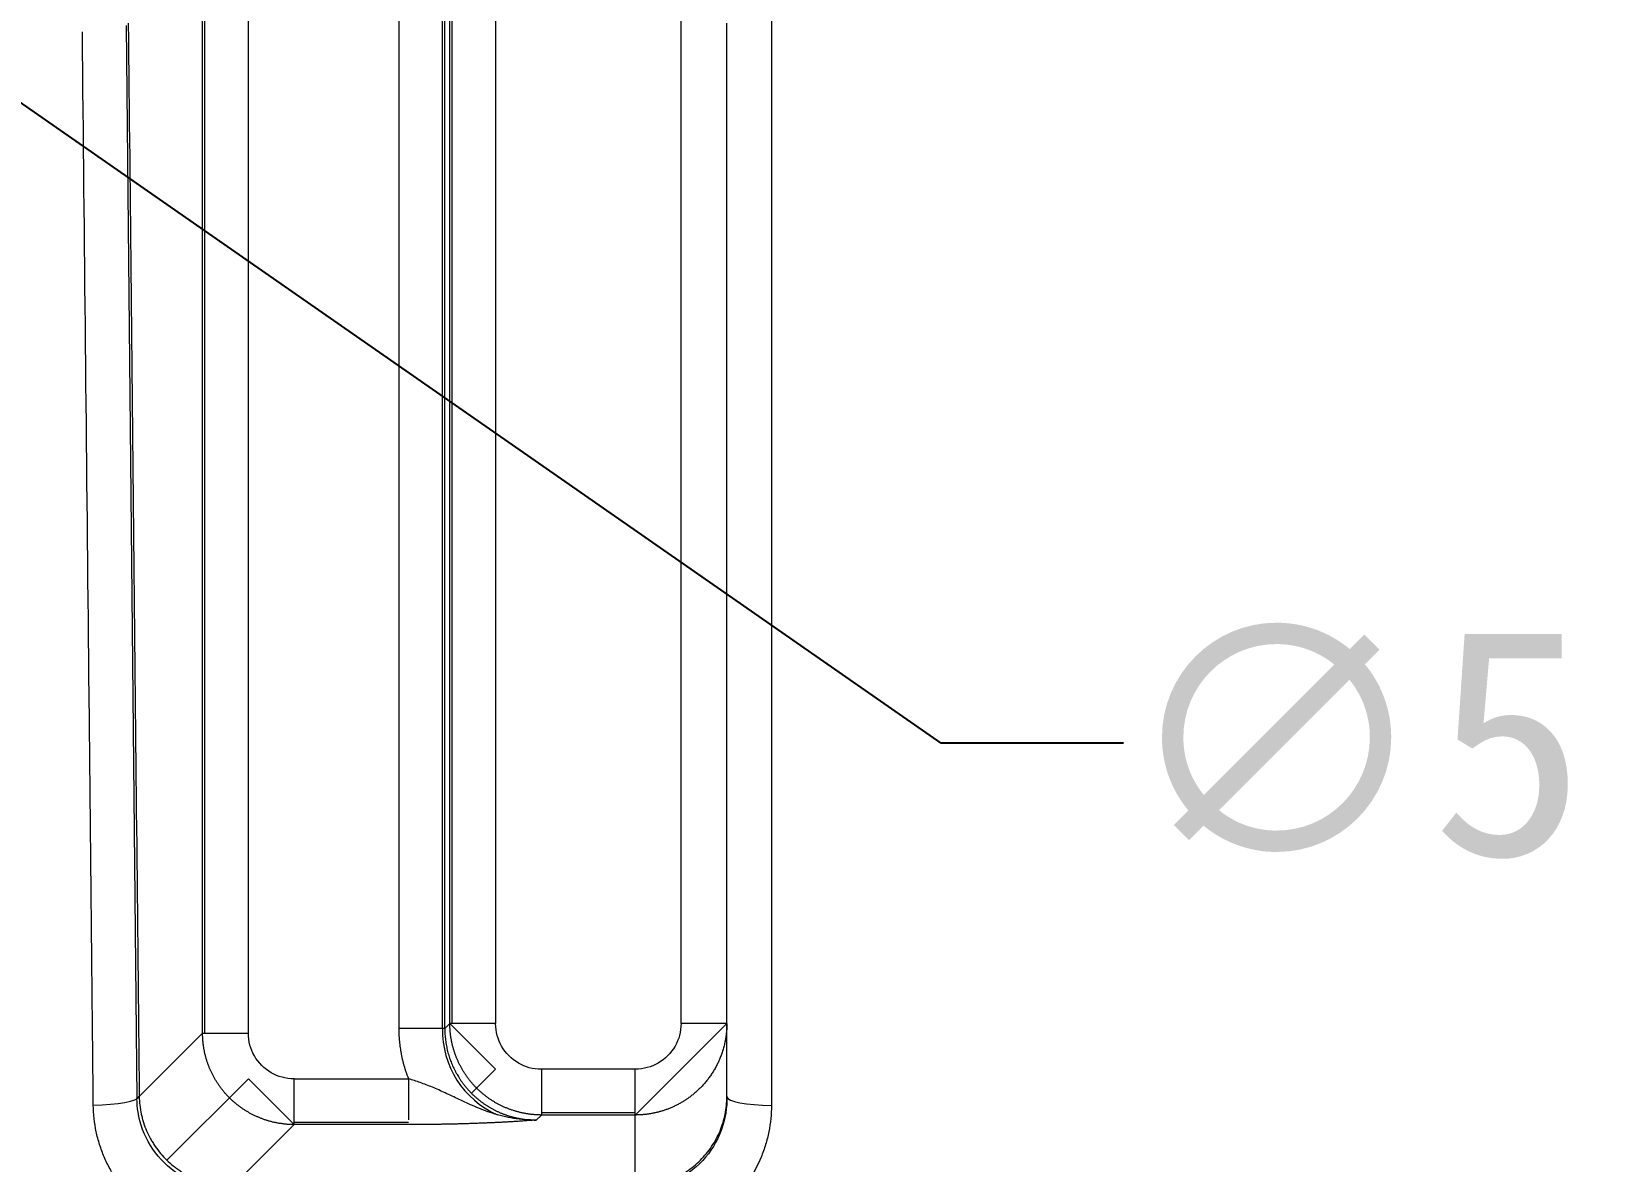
# Model space of a CAD drawing. Header units: millimetres. Extents: x 696 to 1262, y 405 to 535.
# Drawn here: x 747.4 to 764.83, y 470.92 to 483.31 of the extents above; entities that cross this region are included whole.
import ezdxf

# ---------------------------------------------------------------- set-up
doc = ezdxf.new("R2010")
doc.units = ezdxf.units.MM
doc.layers.add('core', color=7, linetype='Continuous', lineweight=20)
doc.layers.add('dim', color=82, linetype='Continuous', lineweight=9)
doc.dimstyles.get("Standard").update_dxf_attribs({"dimtxt": 0.18, "dimasz": 0.18, "dimexe": 0.18, "dimexo": 0.0625, "dimgap": 0.09, "dimtad": 0, "dimtih": 1, "dimtoh": 1, "dimzin": 0, "dimdsep": 46, "dimtxsty": 'Standard', "dimcen": 0.09, "dimadec": 0, "dimazin": 0, "dimtfac": 1, "dimtofl": 0, "dimtmove": 0, "dimatfit": 3, "dimfxl": 0, "dimtolj": 1, "dimtzin": 0, "dimarcsym": 0})

# ---------------------------------------------------------------- blocks, each defined once
blk = doc.blocks.new('*D3')
at = {"layer": 'Defpoints', "color": 0, "lineweight": 18, "transparency": 16777216}
for p in [(739.913, 487.662), (744.018, 484.807)]:
    blk.add_point(p, dxfattribs=at)
at = {"layer": 'dim', "color": 0, "lineweight": -2, "transparency": 16777216}
for p, q in [((741.965, 486.145), (741.965, 486.325)), ((741.875, 486.235), (742.055, 486.235)), ((757.391, 475.506), (745.66, 483.665)), ((759.391, 475.506), (757.391, 475.506))]:
    blk.add_line(p, q, dxfattribs=at)
at = {"layer": 'dim', "color": 0, "lineweight": 18, "transparency": 16777216}
blk.add_solid([(745.85, 483.939), (745.469, 483.392), (744.018, 484.807)], dxfattribs=at)
at = {"layer": 'dim', "color": 0, "lineweight": 18, "transparency": 16777216, "insert": (764.474, 475.506), "char_height": 2.5, "attachment_point": 5}
blk.add_mtext('\\A1;∅5.00', dxfattribs=at)

msp = doc.modelspace()

# ---------------------------------------------------------------- linework, layer by layer
at = {"layer": 'core', "linetype": 'Continuous', "lineweight": 13}
for p, q in [((749.281, 472.322), (749.281, 492.695)), ((749.306, 472.322), (749.306, 492.695)), ((749.783, 472.322), (749.783, 492.695)), ((751.438, 472.372), (751.438, 492.645)), ((751.915, 472.372), (751.915, 492.645)), ((751.94, 472.372), (751.94, 492.645)), ((751.995, 472.427), (751.995, 492.59)), ((752.02, 472.427), (752.02, 492.59)), ((752.498, 492.59), (752.498, 472.427)), ((754.534, 472.429), (754.534, 492.589)), ((748.44, 483.384), (748.56, 471.601)), ((751.995, 472.427), (751.94, 472.372)), ((751.995, 472.427), (752.498, 471.925)), ((754.031, 471.423), (755.037, 472.428)), ((755.037, 472.429), (755.037, 472.428)), ((748.585, 471.627), (749.281, 472.322)), ((752.233, 471.661), (752.498, 471.925)), ((754.031, 471.925), (753, 471.925)), ((749.783, 471.82), (748.889, 470.926)), ((750.285, 471.318), (749.783, 471.82)), ((750.285, 471.82), (751.543, 471.82)), ((749.604, 470.637), (750.285, 471.318)), ((750.285, 471.343), (751.543, 471.343)), ((751.543, 471.318), (750.285, 471.318)), ((753, 471.423), (752.944, 471.368)), ((754.031, 471.448), (753, 471.448)), ((754.031, 471.423), (753, 471.423)), ((754.031, 470.633), (754.031, 471.423))]:
    msp.add_line(p, q, dxfattribs=at)
at = {"layer": 'core', "linetype": 'Continuous', "lineweight": 18}
msp.add_line((751.543, 471.325), (751.543, 471.318), dxfattribs=at)
at = {"layer": 'core', "linetype": 'Continuous', "lineweight": 13}
for centre, major_axis, ratio, start_param, end_param in [((752.922, 472.35), (0.713, 0.713), 0.997265, 2.332764, 3.515695), ((748.086, 471.627), (0.5, 0.005), 0.190711, 4.70042, 6.229846), ((755.537, 471.624), (-0.5, 0), 0.190856, 0, 1.548563)]:
    msp.add_ellipse(centre, major_axis=major_axis, ratio=ratio, start_param=start_param, end_param=end_param, dxfattribs=at)
for points, knots in [([(755.526, 483.91), (755.526, 483.583), (755.526, 483.255), (755.526, 481.619), (755.526, 480.311), (755.526, 476.511), (755.526, 474.02), (755.526, 471.529)], [0, 0, 0, 0, 0.079275, 0.079275, 0.396417, 0.396417, 1, 1, 1, 1]), ([(748.081, 471.531), (748.078, 471.858), (748.074, 472.186), (748.058, 473.822), (748.044, 475.13), (748.008, 478.731), (747.984, 481.023), (747.961, 483.314)], [0, 0, 0, 0, 0.083304, 0.083304, 0.41652, 0.41652, 1, 1, 1, 1]), ([(751.94, 472.372), (751.94, 472.361), (751.94, 472.34), (751.942, 472.308), (751.944, 472.276), (751.948, 472.245), (751.952, 472.214), (751.957, 472.183), (751.964, 472.152), (751.971, 472.122), (751.979, 472.092), (751.988, 472.063), (751.998, 472.034), (752.009, 472.005), (752.02, 471.977), (752.032, 471.949), (752.045, 471.922), (752.059, 471.895), (752.074, 471.869), (752.089, 471.844), (752.105, 471.819), (752.121, 471.794), (752.139, 471.771), (752.156, 471.747), (752.175, 471.725), (752.194, 471.703), (752.213, 471.682), (752.23, 471.665), (752.243, 471.651), (752.254, 471.641), (752.264, 471.632), (752.274, 471.622), (752.285, 471.613), (752.296, 471.604), (752.307, 471.595), (752.318, 471.586), (752.329, 471.577), (752.341, 471.568), (752.352, 471.56), (752.364, 471.551), (752.376, 471.543), (752.388, 471.535), (752.4, 471.527), (752.412, 471.519), (752.425, 471.511), (752.437, 471.504), (752.45, 471.497), (752.463, 471.49), (752.476, 471.483), (752.489, 471.476), (752.502, 471.469), (752.515, 471.463), (752.529, 471.457), (752.542, 471.451), (752.556, 471.445), (752.57, 471.439), (752.584, 471.434), (752.598, 471.429), (752.612, 471.424), (752.626, 471.419), (752.641, 471.414), (752.655, 471.41), (752.67, 471.405), (752.684, 471.401), (752.699, 471.398), (752.714, 471.394), (752.729, 471.391), (752.744, 471.388), (752.759, 471.385), (752.774, 471.382), (752.789, 471.38), (752.804, 471.377), (752.82, 471.375), (752.835, 471.374), (752.85, 471.372), (752.866, 471.371), (752.882, 471.37), (752.897, 471.369), (752.913, 471.368), (752.928, 471.368), (752.939, 471.368), (752.944, 471.368)], [0, 0, 0, 0, 0.020283, 0.04048, 0.060592, 0.080618, 0.10056, 0.120417, 0.140189, 0.159877, 0.17948, 0.198999, 0.218434, 0.237785, 0.257053, 0.276236, 0.295337, 0.314354, 0.333289, 0.35214, 0.370909, 0.389595, 0.408199, 0.426722, 0.445162, 0.46352, 0.481797, 0.499993, 0.508908, 0.517843, 0.526797, 0.535771, 0.544764, 0.553777, 0.56281, 0.571863, 0.580935, 0.590027, 0.599139, 0.608271, 0.617422, 0.626594, 0.635785, 0.644996, 0.654227, 0.663479, 0.67275, 0.682041, 0.691352, 0.700683, 0.710034, 0.719406, 0.728797, 0.738209, 0.74764, 0.757092, 0.766564, 0.776056, 0.785569, 0.795102, 0.804655, 0.814228, 0.823821, 0.833435, 0.84307, 0.852724, 0.862399, 0.872095, 0.88181, 0.891547, 0.901303, 0.911081, 0.920878, 0.930697, 0.940535, 0.950395, 0.960275, 0.970175, 0.980096, 0.990038, 1, 1, 1, 1]), ([(753, 471.423), (752.994, 471.423), (752.983, 471.423), (752.967, 471.424), (752.95, 471.424), (752.934, 471.425), (752.918, 471.427), (752.901, 471.428), (752.885, 471.43), (752.869, 471.432), (752.852, 471.434), (752.836, 471.437), (752.82, 471.44), (752.804, 471.443), (752.788, 471.446), (752.772, 471.45), (752.756, 471.454), (752.74, 471.458), (752.724, 471.462), (752.708, 471.467), (752.693, 471.472), (752.677, 471.477), (752.662, 471.482), (752.646, 471.488), (752.631, 471.494), (752.616, 471.5), (752.6, 471.506), (752.585, 471.513), (752.571, 471.52), (752.556, 471.527), (752.541, 471.535), (752.527, 471.542), (752.512, 471.55), (752.498, 471.558), (752.484, 471.566), (752.47, 471.575), (752.456, 471.584), (752.442, 471.593), (752.428, 471.602), (752.415, 471.612), (752.402, 471.621), (752.389, 471.631), (752.376, 471.641), (752.363, 471.652), (752.35, 471.662), (752.338, 471.673), (752.326, 471.684), (752.314, 471.695), (752.302, 471.706), (752.29, 471.718), (752.278, 471.729), (752.267, 471.741), (752.256, 471.753), (752.245, 471.766), (752.234, 471.778), (752.224, 471.791), (752.213, 471.803), (752.203, 471.816), (752.193, 471.83), (752.184, 471.843), (752.174, 471.856), (752.165, 471.87), (752.156, 471.884), (752.147, 471.897), (752.139, 471.911), (752.13, 471.926), (752.122, 471.94), (752.114, 471.954), (752.107, 471.969), (752.099, 471.983), (752.092, 471.998), (752.085, 472.013), (752.079, 472.028), (752.072, 472.043), (752.066, 472.059), (752.06, 472.074), (752.054, 472.089), (752.049, 472.105), (752.044, 472.12), (752.039, 472.136), (752.034, 472.152), (752.03, 472.168), (752.026, 472.183), (752.022, 472.199), (752.018, 472.215), (752.015, 472.232), (752.012, 472.248), (752.009, 472.264), (752.006, 472.28), (752.004, 472.296), (752.002, 472.313), (752, 472.329), (751.999, 472.345), (751.998, 472.362), (751.997, 472.378), (751.996, 472.394), (751.996, 472.411), (751.996, 472.422), (751.995, 472.427)], [0, 0, 0, 0, 0.010419, 0.020838, 0.031256, 0.041675, 0.052093, 0.062512, 0.07293, 0.083348, 0.093766, 0.104184, 0.114601, 0.125019, 0.135436, 0.145853, 0.156271, 0.166688, 0.177105, 0.187522, 0.197939, 0.208355, 0.218772, 0.229188, 0.239605, 0.250021, 0.260438, 0.270854, 0.28127, 0.291686, 0.302102, 0.312518, 0.322934, 0.33335, 0.343766, 0.354182, 0.364598, 0.375013, 0.385429, 0.395845, 0.40626, 0.416676, 0.427091, 0.437507, 0.447923, 0.458338, 0.468754, 0.479169, 0.489585, 0.5, 0.510415, 0.520831, 0.531246, 0.541662, 0.552077, 0.562493, 0.572909, 0.583324, 0.59374, 0.604155, 0.614571, 0.624987, 0.635402, 0.645818, 0.656234, 0.66665, 0.677066, 0.687482, 0.697898, 0.708314, 0.71873, 0.729146, 0.739562, 0.749979, 0.760395, 0.770811, 0.781228, 0.791645, 0.802061, 0.812478, 0.822895, 0.833312, 0.843729, 0.854147, 0.864564, 0.874981, 0.885399, 0.895816, 0.906234, 0.916652, 0.92707, 0.937488, 0.947907, 0.958325, 0.968744, 0.979162, 0.989581, 1, 1, 1, 1]), ([(755.037, 472.429), (755.037, 472.42), (755.037, 472.402), (755.036, 472.375), (755.034, 472.349), (755.031, 472.323), (755.028, 472.297), (755.025, 472.271), (755.02, 472.246), (755.015, 472.221), (755.01, 472.196), (755.004, 472.171), (754.997, 472.147), (754.989, 472.123), (754.982, 472.099), (754.973, 472.076), (754.964, 472.053), (754.955, 472.031), (754.945, 472.008), (754.935, 471.987), (754.924, 471.965), (754.913, 471.944), (754.901, 471.924), (754.889, 471.903), (754.876, 471.884), (754.864, 471.864), (754.85, 471.845), (754.837, 471.827), (754.823, 471.809), (754.809, 471.791), (754.795, 471.774), (754.78, 471.757), (754.765, 471.741), (754.75, 471.725), (754.734, 471.71), (754.719, 471.695), (754.703, 471.68), (754.687, 471.666), (754.67, 471.652), (754.654, 471.639), (754.638, 471.626), (754.621, 471.614), (754.604, 471.602), (754.587, 471.591), (754.57, 471.58), (754.553, 471.569), (754.536, 471.559), (754.519, 471.549), (754.501, 471.54), (754.484, 471.531), (754.466, 471.522), (754.449, 471.514), (754.432, 471.506), (754.414, 471.499), (754.397, 471.492), (754.379, 471.485), (754.362, 471.479), (754.345, 471.473), (754.327, 471.468), (754.31, 471.463), (754.293, 471.458), (754.276, 471.453), (754.259, 471.449), (754.242, 471.445), (754.225, 471.442), (754.208, 471.439), (754.192, 471.436), (754.175, 471.433), (754.159, 471.431), (754.142, 471.429), (754.126, 471.428), (754.11, 471.426), (754.094, 471.425), (754.078, 471.424), (754.062, 471.424), (754.047, 471.423), (754.037, 471.423), (754.031, 471.423)], [0, 0, 0, 0, 0.016931, 0.033764, 0.050501, 0.06714, 0.083681, 0.100126, 0.116473, 0.132723, 0.148876, 0.164931, 0.18089, 0.196751, 0.212515, 0.228181, 0.24375, 0.259222, 0.274597, 0.289875, 0.305055, 0.320138, 0.335124, 0.350013, 0.364804, 0.379498, 0.394095, 0.408595, 0.422998, 0.437303, 0.451511, 0.465622, 0.479635, 0.493552, 0.507371, 0.521093, 0.534717, 0.548245, 0.561675, 0.575008, 0.588244, 0.601382, 0.614424, 0.627368, 0.640215, 0.652964, 0.665617, 0.678172, 0.69063, 0.702991, 0.715255, 0.727422, 0.739491, 0.751463, 0.763338, 0.775116, 0.786796, 0.798379, 0.809866, 0.821255, 0.832546, 0.843741, 0.854838, 0.865839, 0.876742, 0.887548, 0.898256, 0.908868, 0.919382, 0.9298, 0.94012, 0.950343, 0.960468, 0.970497, 0.980428, 0.990263, 1, 1, 1, 1]), ([(750.285, 471.318), (750.279, 471.318), (750.268, 471.318), (750.252, 471.318), (750.235, 471.319), (750.219, 471.32), (750.203, 471.321), (750.186, 471.323), (750.17, 471.325), (750.154, 471.327), (750.137, 471.329), (750.121, 471.331), (750.105, 471.334), (750.089, 471.337), (750.073, 471.341), (750.057, 471.344), (750.041, 471.348), (750.025, 471.352), (750.009, 471.357), (749.993, 471.361), (749.978, 471.366), (749.962, 471.371), (749.947, 471.377), (749.931, 471.383), (749.916, 471.388), (749.901, 471.395), (749.886, 471.401), (749.871, 471.408), (749.856, 471.415), (749.841, 471.422), (749.826, 471.429), (749.812, 471.437), (749.797, 471.445), (749.783, 471.453), (749.769, 471.461), (749.755, 471.47), (749.741, 471.478), (749.727, 471.487), (749.714, 471.497), (749.7, 471.506), (749.687, 471.516), (749.674, 471.526), (749.661, 471.536), (749.648, 471.546), (749.636, 471.557), (749.623, 471.567), (749.611, 471.578), (749.599, 471.589), (749.587, 471.601), (749.575, 471.612), (749.564, 471.624), (749.552, 471.636), (749.541, 471.648), (749.53, 471.66), (749.519, 471.673), (749.509, 471.685), (749.499, 471.698), (749.489, 471.711), (749.479, 471.724), (749.469, 471.737), (749.46, 471.751), (749.45, 471.764), (749.441, 471.778), (749.432, 471.792), (749.424, 471.806), (749.416, 471.82), (749.407, 471.834), (749.4, 471.849), (749.392, 471.863), (749.385, 471.878), (749.377, 471.893), (749.37, 471.908), (749.364, 471.923), (749.357, 471.938), (749.351, 471.953), (749.345, 471.968), (749.34, 471.984), (749.334, 471.999), (749.329, 472.015), (749.324, 472.031), (749.319, 472.046), (749.315, 472.062), (749.311, 472.078), (749.307, 472.094), (749.303, 472.11), (749.3, 472.126), (749.297, 472.142), (749.294, 472.158), (749.292, 472.175), (749.289, 472.191), (749.287, 472.207), (749.286, 472.224), (749.284, 472.24), (749.283, 472.256), (749.282, 472.273), (749.281, 472.289), (749.281, 472.306), (749.281, 472.316), (749.281, 472.322)], [0, 0, 0, 0, 0.010419, 0.020838, 0.031256, 0.041675, 0.052093, 0.062512, 0.07293, 0.083348, 0.093766, 0.104184, 0.114601, 0.125019, 0.135436, 0.145853, 0.156271, 0.166688, 0.177105, 0.187522, 0.197939, 0.208355, 0.218772, 0.229189, 0.239605, 0.250021, 0.260438, 0.270854, 0.28127, 0.291686, 0.302102, 0.312518, 0.322934, 0.33335, 0.343766, 0.354182, 0.364598, 0.375013, 0.385429, 0.395845, 0.40626, 0.416676, 0.427091, 0.437507, 0.447923, 0.458338, 0.468754, 0.479169, 0.489585, 0.5, 0.510415, 0.520831, 0.531246, 0.541662, 0.552077, 0.562493, 0.572909, 0.583324, 0.59374, 0.604155, 0.614571, 0.624987, 0.635402, 0.645818, 0.656234, 0.66665, 0.677066, 0.687482, 0.697898, 0.708314, 0.71873, 0.729146, 0.739562, 0.749979, 0.760395, 0.770811, 0.781228, 0.791645, 0.802061, 0.812478, 0.822895, 0.833312, 0.843729, 0.854147, 0.864564, 0.874981, 0.885399, 0.895816, 0.906234, 0.916652, 0.92707, 0.937488, 0.947907, 0.958325, 0.968744, 0.979162, 0.989581, 1, 1, 1, 1]), ([(749.281, 472.322), (749.282, 472.322), (749.287, 472.322), (749.302, 472.322), (749.313, 472.322), (749.339, 472.322), (749.356, 472.322), (749.393, 472.322), (749.414, 472.322), (749.46, 472.322), (749.485, 472.322), (749.538, 472.322), (749.567, 472.322), (749.626, 472.322), (749.657, 472.322), (749.719, 472.322), (749.751, 472.322), (749.783, 472.322)], [0, 0, 0, 0, 0.125, 0.125, 0.25, 0.25, 0.375, 0.375, 0.5, 0.5, 0.625, 0.625, 0.75, 0.75, 0.875, 0.875, 1, 1, 1, 1]), ([(753, 471.925), (753, 471.893), (753, 471.862), (753, 471.799), (753, 471.769), (753, 471.709), (753, 471.681), (753, 471.627), (753, 471.602), (753, 471.556), (753, 471.535), (753, 471.498), (753, 471.482), (753, 471.455), (753, 471.445), (753, 471.43), (753, 471.425), (753, 471.423)], [0, 0, 0, 0, 0.125, 0.125, 0.25, 0.25, 0.375, 0.375, 0.5, 0.5, 0.625, 0.625, 0.75, 0.75, 0.875, 0.875, 1, 1, 1, 1]), ([(754.031, 471.423), (754.031, 471.425), (754.031, 471.43), (754.031, 471.445), (754.031, 471.455), (754.031, 471.482), (754.031, 471.498), (754.031, 471.535), (754.031, 471.556), (754.031, 471.602), (754.031, 471.627), (754.031, 471.681), (754.031, 471.709), (754.031, 471.769), (754.031, 471.799), (754.031, 471.862), (754.031, 471.893), (754.031, 471.925)], [0, 0, 0, 0, 0.125, 0.125, 0.25, 0.25, 0.375, 0.375, 0.5, 0.5, 0.625, 0.625, 0.75, 0.75, 0.875, 0.875, 1, 1, 1, 1]), ([(751.543, 471.82), (751.543, 471.693), (751.543, 471.508), (751.543, 471.397), (751.543, 471.371)], [0, 0, 0, 0, 0.687597, 1, 1, 1, 1]), ([(749.597, 470.042), (749.497, 470.042), (749.399, 470.052), (749.254, 470.081), (749.206, 470.093), (749.135, 470.114), (749.112, 470.122), (749.065, 470.138), (749.041, 470.147), (748.927, 470.194), (748.84, 470.24), (748.738, 470.308), (748.718, 470.322), (748.678, 470.351), (748.658, 470.367), (748.6, 470.413), (748.564, 470.446), (748.459, 470.549), (748.397, 470.624), (748.327, 470.726), (748.314, 470.746), (748.288, 470.788), (748.276, 470.809), (748.241, 470.874), (748.198, 470.961), (748.165, 471.052), (748.143, 471.122), (748.136, 471.145), (748.123, 471.193), (748.118, 471.216), (748.093, 471.336), (748.082, 471.433), (748.081, 471.531)], [0, 0, 0, 0, 0.125, 0.125, 0.1875, 0.1875, 0.21875, 0.21875, 0.25, 0.25, 0.375, 0.375, 0.40625, 0.40625, 0.4375, 0.4375, 0.5, 0.5, 0.625, 0.625, 0.65625, 0.65625, 0.6875, 0.6875, 0.75, 0.8125, 0.8125, 0.84375, 0.84375, 0.875, 0.875, 1, 1, 1, 1]), ([(749.602, 470.608), (749.511, 470.605), (749.419, 470.614), (749.2, 470.668), (749.08, 470.725), (748.867, 470.88), (748.776, 470.979), (748.64, 471.201), (748.593, 471.326), (748.565, 471.502), (748.561, 471.551), (748.56, 471.601)], [0, 0, 0, 0, 0.169017, 0.169017, 0.414804, 0.414804, 0.660592, 0.660592, 0.906379, 0.906379, 1, 1, 1, 1]), ([(748.585, 471.627), (748.586, 471.562), (748.593, 471.497), (748.611, 471.418), (748.614, 471.402), (748.623, 471.371), (748.636, 471.324), (748.665, 471.249), (748.693, 471.191), (748.717, 471.148), (748.725, 471.134), (748.742, 471.106), (748.751, 471.092), (748.797, 471.025), (748.839, 470.975), (748.909, 470.907), (748.934, 470.885), (748.972, 470.854), (748.985, 470.844), (749.012, 470.824), (749.026, 470.815), (749.094, 470.769), (749.153, 470.739), (749.229, 470.707), (749.245, 470.701), (749.276, 470.69), (749.292, 470.685), (749.34, 470.67), (749.373, 470.662), (749.47, 470.643), (749.536, 470.637), (749.604, 470.637)], [0, 0, 0, 0, 0.125, 0.125, 0.15625, 0.15625, 0.1875, 0.25, 0.3125, 0.3125, 0.34375, 0.34375, 0.375, 0.375, 0.5, 0.5, 0.5625, 0.5625, 0.59375, 0.59375, 0.625, 0.625, 0.75, 0.75, 0.78125, 0.78125, 0.8125, 0.8125, 0.875, 0.875, 1, 1, 1, 1]), ([(755.526, 471.529), (755.526, 471.431), (755.516, 471.334), (755.488, 471.192), (755.476, 471.145), (755.455, 471.075), (755.447, 471.052), (755.43, 471.006), (755.422, 470.983), (755.375, 470.87), (755.329, 470.785), (755.248, 470.663), (755.219, 470.624), (755.156, 470.548), (755.123, 470.512), (755.019, 470.408), (754.944, 470.346), (754.841, 470.278), (754.82, 470.265), (754.778, 470.239), (754.756, 470.227), (754.691, 470.193), (754.602, 470.151), (754.51, 470.118), (754.439, 470.096), (754.415, 470.09), (754.367, 470.078), (754.343, 470.072), (754.22, 470.048), (754.122, 470.038), (754.022, 470.038)], [0, 0, 0, 0, 0.125, 0.125, 0.1875, 0.1875, 0.21875, 0.21875, 0.25, 0.25, 0.375, 0.375, 0.4375, 0.4375, 0.5, 0.5, 0.625, 0.625, 0.65625, 0.65625, 0.6875, 0.6875, 0.75, 0.8125, 0.8125, 0.84375, 0.84375, 0.875, 0.875, 1, 1, 1, 1]), ([(755.037, 471.611), (755.037, 471.603), (755.037, 471.595), (755.035, 471.458), (755.008, 471.329), (754.905, 471.088), (754.831, 470.98), (754.643, 470.797), (754.531, 470.724), (754.288, 470.627), (754.159, 470.603), (754.029, 470.604)], [0, 0, 0, 0, 0.014621, 0.014621, 0.261948, 0.261948, 0.509276, 0.509276, 0.756603, 0.756603, 1, 1, 1, 1]), ([(754.031, 470.633), (754.099, 470.633), (754.165, 470.639), (754.247, 470.656), (754.264, 470.659), (754.296, 470.667), (754.344, 470.681), (754.422, 470.708), (754.481, 470.736), (754.539, 470.767), (754.568, 470.785), (754.65, 470.839), (754.7, 470.881), (754.769, 470.95), (754.791, 470.974), (754.833, 471.024), (754.852, 471.05), (754.906, 471.131), (754.937, 471.188), (754.974, 471.277), (754.985, 471.308), (755.004, 471.37), (755.012, 471.401), (755.031, 471.495), (755.037, 471.559), (755.037, 471.624)], [0, 0, 0, 0, 0.125, 0.125, 0.15625, 0.15625, 0.1875, 0.25, 0.3125, 0.3125, 0.375, 0.375, 0.5, 0.5, 0.5625, 0.5625, 0.625, 0.625, 0.75, 0.75, 0.8125, 0.8125, 0.875, 0.875, 1, 1, 1, 1])]:
    msp.add_open_spline(points, degree=3, knots=knots, dxfattribs=at)
for points, degree in [([(748.465, 483.41), (748.505, 479.482), (748.545, 475.554), (748.585, 471.627)], 3), ([(751.94, 472.372), (751.937, 472.372), (751.905, 472.372), (751.793, 472.372), (751.628, 472.372), (751.502, 472.372), (751.438, 472.372)], 3), ([(751.543, 471.82), (751.491, 471.952), (751.438, 472.231), (751.438, 472.372)], 2), ([(752.498, 472.427), (752.434, 472.427), (752.307, 472.427), (752.143, 472.427), (752.03, 472.427), (751.999, 472.427), (751.995, 472.427)], 3), ([(755.037, 472.429), (755.037, 472.429), (755.011, 472.429), (754.899, 472.429), (754.731, 472.429), (754.6, 472.429), (754.534, 472.429)], 3), ([(750.285, 471.318), (750.285, 471.321), (750.285, 471.352), (750.285, 471.465), (750.285, 471.629), (750.285, 471.756), (750.285, 471.82)], 3)]:
    msp.add_open_spline(points, degree=degree, dxfattribs=at)
at = {"layer": 'core', "linetype": 'Continuous', "lineweight": 18}
for points in [[(755.037, 471.624), (755.037, 475.553), (755.037, 479.481), (755.037, 483.41)], [(753, 471.925), (752.906, 471.927), (752.743, 471.968), (752.54, 472.171), (752.5, 472.334), (752.498, 472.427)], [(754.534, 472.429), (754.532, 472.335), (754.492, 472.172), (754.288, 471.968), (754.125, 471.928), (754.031, 471.925)], [(750.285, 471.82), (750.191, 471.822), (750.028, 471.863), (749.825, 472.065), (749.785, 472.228), (749.783, 472.322)]]:
    msp.add_open_spline(points, degree=3, dxfattribs=at)
for points, degree, knots in [([(752.944, 471.368), (752.859, 471.366), (752.733, 471.377), (752.575, 471.409), (752.427, 471.452), (752.264, 471.515), (752.094, 471.596), (751.968, 471.655), (751.873, 471.698), (751.781, 471.738), (751.67, 471.78), (751.585, 471.807), (751.543, 471.82)], 3, [0, 0, 0, 0, 0.125, 0.1875, 0.25, 0.375, 0.5, 0.625, 0.6875, 0.75, 0.875, 1, 1, 1, 1]), ([(752.944, 471.368), (752.658, 471.344), (752.295, 471.331), (752.109, 471.324), (751.739, 471.318), (751.543, 471.318)], 2, [0, 0, 0, 0.5, 0.5, 0.75, 1, 1, 1])]:
    msp.add_open_spline(points, degree=degree, knots=knots, dxfattribs=at)

# ---------------------------------------------------------------- dimensions: what is measured, and where the dimension line sits
at = {"layer": 'dim', "lineweight": 18}
dim = msp.add_diameter_dim_2p(p1=(739.913, 487.662), p2=(744.018, 484.807), dimstyle='Standard', override={"dimtxt": 2.5, "dimasz": 2, "dimexe": 0.49975, "dimexo": 0.49975, "dimgap": 0.49975}, dxfattribs=at)
dim.commit()
dim.dimension.update_dxf_attribs({"geometry": '*D3', "text_midpoint": (764.474, 475.506), "dimtype": 163})

doc.saveas('drawing.dxf')
